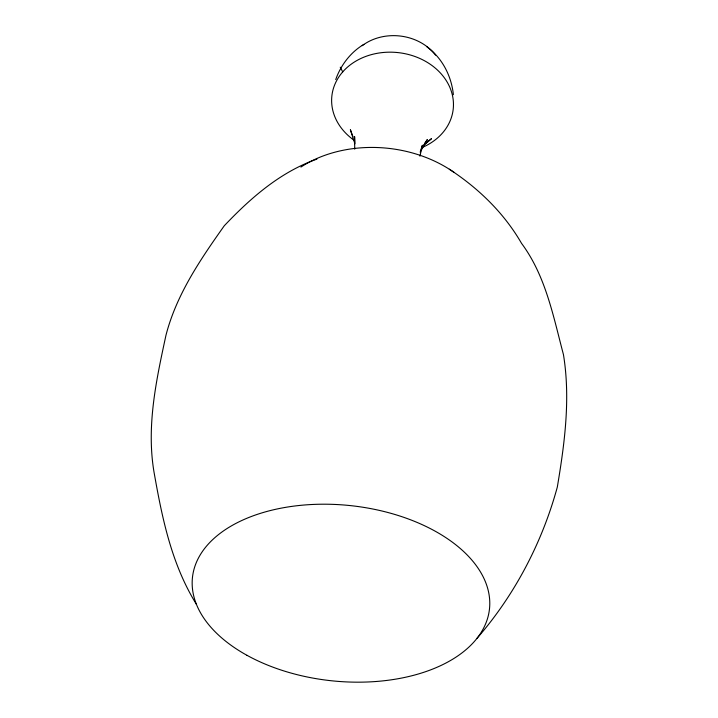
<?xml version="1.0" encoding="UTF-8"?>
<svg xmlns="http://www.w3.org/2000/svg" width="718" height="718" viewBox="0 0 718 718"><rect width="100%" height="100%" fill="white"/><g stroke="black" fill="none" stroke-linecap="round" stroke-linejoin="round"><path stroke-width="1.08" d="M419.94 156.174L422.39 145.26L420.443 151.139M335.728 79.572C340.844 64.871 351.165 51.525 364.825 43.834A48.25 40.325 6 0 1 435.584 55.151M420.12 152.126L427.336 139.579L424.724 143.169M476.958 638.383C514.734 595.043 542.207 542.494 557.312 487.082C564.644 443.455 570.639 398.652 563.45 354.602C553.291 316.315 545.716 275.883 521.564 243.393C504.018 212.959 478.565 188.34 449.315 169.206M422.902 146.086L431.509 138.655L423.997 144.56M316.907 159.127C280.28 171.988 250.564 198.033 224.258 225.793C200.313 259.611 176.404 294.64 165.957 335.297C156.291 380.064 146.328 425.756 153.948 471.699C162.08 517.813 171.378 563.881 196.409 604.305M426.959 46.903C442.27 57.996 451.469 76.081 453.381 94.704M340.251 67.187L342.719 71.89M353.05 136.95L350.375 129.725L354.889 143.788L354.584 136.591L354.728 149.191M362.213 45.683A48.25 40.325 6 0 1 363.945 44.426M354.36 140.459A61.03 50.233 6 0 1 350.133 64.979A61.03 50.233 6 0 1 441.157 73.837A61.03 50.233 6 0 1 423.001 147.136M300.905 167.07A115.625 87.811 6 0 1 453.982 172.338M246.992 655.319A149.344 88.09 6 0 0 487.881 617.3A149.344 88.09 6 0 0 288.035 506.953A149.344 88.09 6 0 0 246.992 655.319"/></g></svg>
